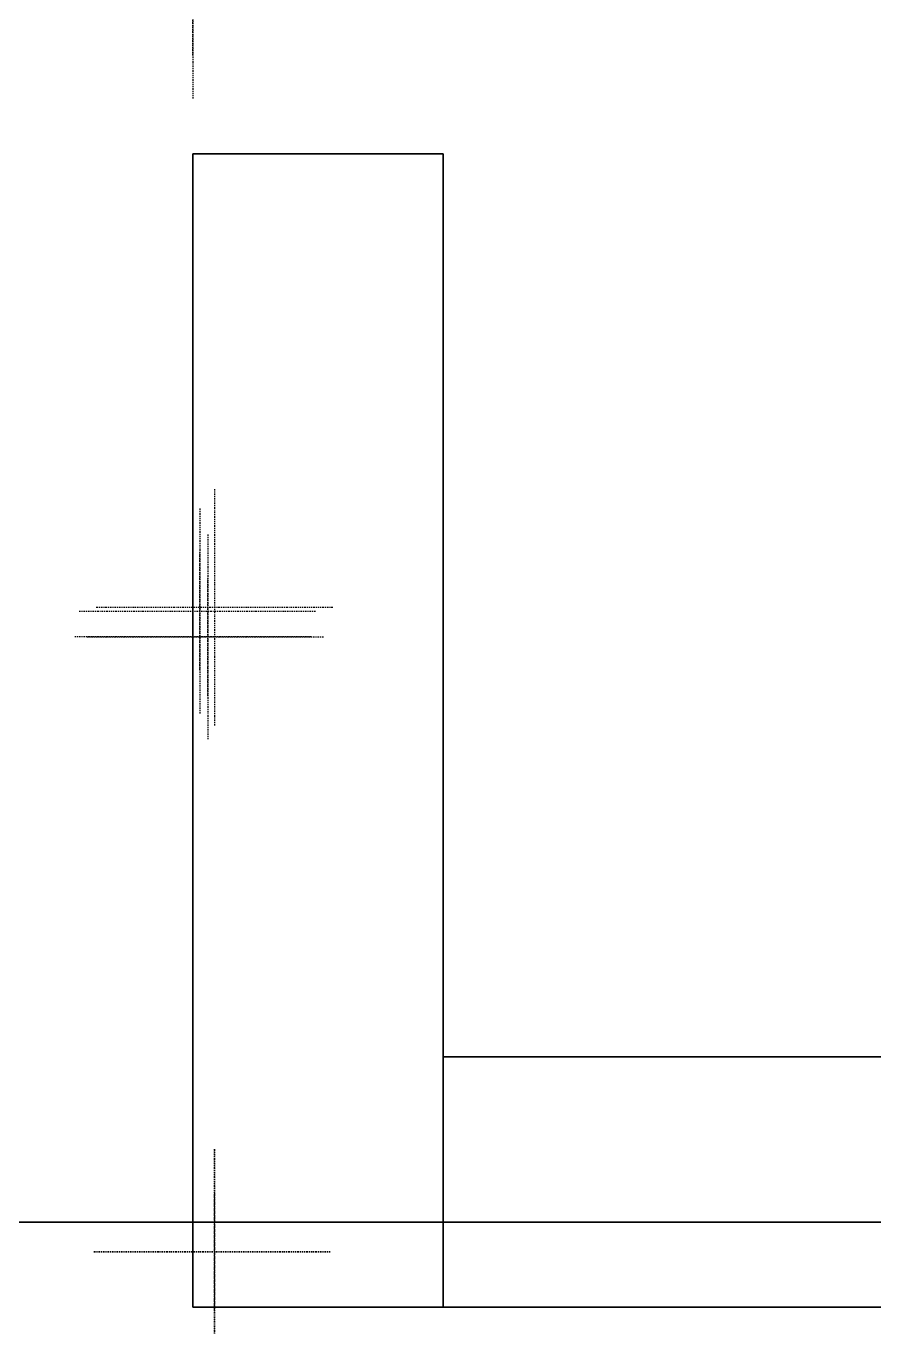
# Model space of a CAD drawing. Header units: millimetres. Extents: x 243124 to 273071, y 145208 to 177017.
# Drawn here: x 272884.7 to 272970.7, y 149528.4 to 149660.4 of the extents above; entities that cross this region are included whole.
import ezdxf

# ---------------------------------------------------------------- set-up
doc = ezdxf.new("R2010")
doc.units = ezdxf.units.MM
doc.linetypes.add('DASHDOT2', pattern=[12.7, 6.35, -3.175, 0, -3.175])
for name, color, linetype in [('I-INST-RED-BMS-HDT @ 1', 1, 'Continuous'), ('I-INST-YELLOW-DCS-HDT', 2, 'Continuous'), ('I-INST-YELLOW-DCS-HDT @ 1', 2, 'Continuous')]:
    doc.layers.add(name, color=color, linetype=linetype)

# ---------------------------------------------------------------- blocks, each defined once
blk = doc.blocks.new('HY-ST115 ESLA-2izq')
at = {"color": 1, "linetype": 'DASHDOT2', "ltscale": 0.025, "extrusion": (-2.60398e-16, -6.66134e-16, -1)}
for p, q in [((0, -12), (0, 12)), ((12, 0), (-12, 0))]:
    blk.add_line(p, q, dxfattribs=at)
at = {"color": 1, "linetype": 'DASHDOT2', "ltscale": 0.025, "extrusion": (-1, -3.88578e-16, -7.67073e-17)}
blk.add_line((0, 0, 12), (0, 0, -12), dxfattribs=at)
blk = doc.blocks.new('HY-ST115 ESLA-ME1izq')
at = {"color": 1, "linetype": 'DASHDOT2', "ltscale": 0.025, "extrusion": (2.60398e-16, -2.22045e-16, -1)}
for p, q in [((0, -12, -1.5), (0, 12, -1.5)), ((130, -12), (130, 12)), ((-12, 0, -1.5), (12, 0, -1.5)), ((118, 0), (142, 0))]:
    blk.add_line(p, q, dxfattribs=at)
at = {"color": 1, "linetype": 'DASHDOT2', "ltscale": 0.025, "extrusion": (-1, -2.22045e-16, -7.67073e-17)}
for p, q in [((0, 0, 10.75), (0, 0, -13.25)), ((130, 0, 12.25), (130, 0, -11.75))]:
    blk.add_line(p, q, dxfattribs=at)
blk = doc.blocks.new('HY-ST115 BART_150x4x90-3D')
at = {"color": 0, "linetype": 'ByBlock', "lineweight": 0, "rotation": 59.99999999993758}
blk.add_blockref('HY-ST115 ESLA-ME1izq', (-330.04, -131.36, 155.2), dxfattribs=at)
at = {"color": 0, "linetype": 'ByBlock', "lineweight": 0, "extrusion": (3.35996e-16, 2.74766e-16, -1), "rotation": 270}
blk.add_blockref('HY-ST115 ESLA-2izq', (330.04, -131.36, -155.2), dxfattribs=at)
blk = doc.blocks.new('HY-ST115 ESLA-2der')
at = {"color": 1, "linetype": 'DASHDOT2', "ltscale": 0.025}
for p, q in [((0, -12), (0, 12)), ((-12, 0), (12, 0))]:
    blk.add_line(p, q, dxfattribs=at)
at = {"color": 1, "linetype": 'DASHDOT2', "ltscale": 0.025, "extrusion": (1, -1.35452e-16, 6.12303e-17)}
blk.add_line((0, 0, 12), (0, 0, -12), dxfattribs=at)
blk = doc.blocks.new('HY-ST115 BART_150x4x90i-3D')
at = {"lineweight": 0}
for name, p, rotation in [('HY-ST115 ESLA-ME1izq', (-111.38, -264.88, 156.7), 60.00040000028528), ('HY-ST115 ESLA-2der', (-46, -152.08, 155.2), 90), ('HY-ST115 ESLA-ME1izq', (-223.96, -329.88, 155.2), 30.00000000006242)]:
    blk.add_blockref(name, p, dxfattribs=dict(at, rotation=rotation))
blk = doc.blocks.new('*U25')
at = {"lineweight": 35}
mesh = blk.add_polyface(dxfattribs=at)
corners = [(-274.61, 186.8, 25.4), (-25.41, 186.8, 25.4), (-25.41, 212.2, 25.4), (-274.61, 212.2, 25.4)]
mesh.append_faces([[corners[k] for k in face] for face in [(0, 1, 2, 3)]])
mesh = blk.add_polyface(dxfattribs=at)
corners = [(-274.61, 212.2), (-25.41, 212.2), (-25.41, 186.8), (-274.61, 186.8)]
mesh.append_faces([[corners[k] for k in face] for face in [(0, 1, 2, 3)]])
mesh = blk.add_polyface(dxfattribs=at)
corners = [(-274.61, 186.8), (-25.41, 186.8), (-25.41, 186.8, 25.4), (-274.61, 186.8, 25.4)]
mesh.append_faces([[corners[k] for k in face] for face in [(0, 1, 2, 3)]])
blk = doc.blocks.new('*U20')
at = {"lineweight": 35}
mesh = blk.add_polyface(dxfattribs=at)
corners = [(-150, 5599), (-150, 5200), (-150, 5200, 117), (-150, 5599, 117)]
mesh.append_faces([[corners[k] for k in face] for face in [(0, 1, 2, 3)]])
mesh = blk.add_polyface(dxfattribs=at)
corners = [(-150, 5599, 117), (-150, 5200, 117), (-124.61, 5200, 117), (-124.61, 5599, 117)]
mesh.append_faces([[corners[k] for k in face] for face in [(0, 1, 2, 3)]])
mesh = blk.add_polyface(dxfattribs=at)
corners = [(-124.61, 5599), (-124.61, 5200), (-150, 5200), (-150, 5599)]
mesh.append_faces([[corners[k] for k in face] for face in [(0, 1, 2, 3)]])
mesh = blk.add_polyface(dxfattribs=at)
corners = [(-124.61, 5599, 117), (-124.61, 5200, 117), (-124.61, 5200), (-124.61, 5599)]
mesh.append_faces([[corners[k] for k in face] for face in [(0, 1, 2, 3)]])
mesh = blk.add_polyface(dxfattribs=at)
corners = [(-124.61, 5386.8, 25.4), (-25.41, 5386.8, 25.4), (-25.41, 5412.2, 25.4), (-124.61, 5412.2, 25.4)]
mesh.append_faces([[corners[k] for k in face] for face in [(0, 1, 2, 3)]])
mesh = blk.add_polyface(dxfattribs=at)
corners = [(-124.61, 5412.2, 25.4), (-25.41, 5412.2, 25.4), (-25.41, 5412.2), (-124.61, 5412.2)]
mesh.append_faces([[corners[k] for k in face] for face in [(0, 1, 2, 3)]])
mesh = blk.add_polyface(dxfattribs=at)
corners = [(-124.61, 5412.2), (-25.41, 5412.2), (-25.41, 5386.8), (-124.61, 5386.8)]
mesh.append_faces([[corners[k] for k in face] for face in [(0, 1, 2, 3)]])
mesh = blk.add_polyface(dxfattribs=at)
corners = [(-124.61, 5386.8), (-25.41, 5386.8), (-25.41, 5386.8, 25.4), (-124.61, 5386.8, 25.4)]
mesh.append_faces([[corners[k] for k in face] for face in [(0, 1, 2, 3)]])
mesh = blk.add_polyface(dxfattribs=at)
corners = [(-150, 5199), (-150, 4800), (-150, 4800, 117), (-150, 5199, 117)]
mesh.append_faces([[corners[k] for k in face] for face in [(0, 1, 2, 3)]])
mesh = blk.add_polyface(dxfattribs=at)
corners = [(-150, 5199, 117), (-150, 4800, 117), (-124.61, 4800, 117), (-124.61, 5199, 117)]
mesh.append_faces([[corners[k] for k in face] for face in [(0, 1, 2, 3)]])
mesh = blk.add_polyface(dxfattribs=at)
corners = [(-124.61, 5199), (-124.61, 4800), (-150, 4800), (-150, 5199)]
mesh.append_faces([[corners[k] for k in face] for face in [(0, 1, 2, 3)]])
mesh = blk.add_polyface(dxfattribs=at)
corners = [(-124.61, 5199, 117), (-124.61, 4800, 117), (-124.61, 4800), (-124.61, 5199)]
mesh.append_faces([[corners[k] for k in face] for face in [(0, 1, 2, 3)]])
mesh = blk.add_polyface(dxfattribs=at)
corners = [(-124.61, 4986.8, 25.4), (-25.41, 4986.8, 25.4), (-25.41, 5012.2, 25.4), (-124.61, 5012.2, 25.4)]
mesh.append_faces([[corners[k] for k in face] for face in [(0, 1, 2, 3)]])
mesh = blk.add_polyface(dxfattribs=at)
corners = [(-124.61, 5012.2, 25.4), (-25.41, 5012.2, 25.4), (-25.41, 5012.2), (-124.61, 5012.2)]
mesh.append_faces([[corners[k] for k in face] for face in [(0, 1, 2, 3)]])
mesh = blk.add_polyface(dxfattribs=at)
corners = [(-124.61, 5012.2), (-25.41, 5012.2), (-25.41, 4986.8), (-124.61, 4986.8)]
mesh.append_faces([[corners[k] for k in face] for face in [(0, 1, 2, 3)]])
mesh = blk.add_polyface(dxfattribs=at)
corners = [(-124.61, 4986.8), (-25.41, 4986.8), (-25.41, 4986.8, 25.4), (-124.61, 4986.8, 25.4)]
mesh.append_faces([[corners[k] for k in face] for face in [(0, 1, 2, 3)]])
mesh = blk.add_polyface(dxfattribs=at)
corners = [(-150, 4799), (-150, 4400), (-150, 4400, 117), (-150, 4799, 117)]
mesh.append_faces([[corners[k] for k in face] for face in [(0, 1, 2, 3)]])
mesh = blk.add_polyface(dxfattribs=at)
corners = [(-150, 4799, 117), (-150, 4400, 117), (-124.61, 4400, 117), (-124.61, 4799, 117)]
mesh.append_faces([[corners[k] for k in face] for face in [(0, 1, 2, 3)]])
mesh = blk.add_polyface(dxfattribs=at)
corners = [(-124.61, 4799), (-124.61, 4400), (-150, 4400), (-150, 4799)]
mesh.append_faces([[corners[k] for k in face] for face in [(0, 1, 2, 3)]])
mesh = blk.add_polyface(dxfattribs=at)
corners = [(-124.61, 4799, 117), (-124.61, 4400, 117), (-124.61, 4400), (-124.61, 4799)]
mesh.append_faces([[corners[k] for k in face] for face in [(0, 1, 2, 3)]])
mesh = blk.add_polyface(dxfattribs=at)
corners = [(-124.61, 4586.8, 25.4), (-25.41, 4586.8, 25.4), (-25.41, 4612.2, 25.4), (-124.61, 4612.2, 25.4)]
mesh.append_faces([[corners[k] for k in face] for face in [(0, 1, 2, 3)]])
mesh = blk.add_polyface(dxfattribs=at)
corners = [(-124.61, 4612.2, 25.4), (-25.41, 4612.2, 25.4), (-25.41, 4612.2), (-124.61, 4612.2)]
mesh.append_faces([[corners[k] for k in face] for face in [(0, 1, 2, 3)]])
mesh = blk.add_polyface(dxfattribs=at)
corners = [(-124.61, 4612.2), (-25.41, 4612.2), (-25.41, 4586.8), (-124.61, 4586.8)]
mesh.append_faces([[corners[k] for k in face] for face in [(0, 1, 2, 3)]])
mesh = blk.add_polyface(dxfattribs=at)
corners = [(-124.61, 4586.8), (-25.41, 4586.8), (-25.41, 4586.8, 25.4), (-124.61, 4586.8, 25.4)]
mesh.append_faces([[corners[k] for k in face] for face in [(0, 1, 2, 3)]])
mesh = blk.add_polyface(dxfattribs=at)
corners = [(-150, 4399), (-150, 4000), (-150, 4000, 117), (-150, 4399, 117)]
mesh.append_faces([[corners[k] for k in face] for face in [(0, 1, 2, 3)]])
mesh = blk.add_polyface(dxfattribs=at)
corners = [(-150, 4399, 117), (-150, 4000, 117), (-124.61, 4000, 117), (-124.61, 4399, 117)]
mesh.append_faces([[corners[k] for k in face] for face in [(0, 1, 2, 3)]])
mesh = blk.add_polyface(dxfattribs=at)
corners = [(-124.61, 4399), (-124.61, 4000), (-150, 4000), (-150, 4399)]
mesh.append_faces([[corners[k] for k in face] for face in [(0, 1, 2, 3)]])
mesh = blk.add_polyface(dxfattribs=at)
corners = [(-124.61, 4399, 117), (-124.61, 4000, 117), (-124.61, 4000), (-124.61, 4399)]
mesh.append_faces([[corners[k] for k in face] for face in [(0, 1, 2, 3)]])
mesh = blk.add_polyface(dxfattribs=at)
corners = [(-124.61, 4186.8, 25.4), (-25.41, 4186.8, 25.4), (-25.41, 4212.2, 25.4), (-124.61, 4212.2, 25.4)]
mesh.append_faces([[corners[k] for k in face] for face in [(0, 1, 2, 3)]])
mesh = blk.add_polyface(dxfattribs=at)
corners = [(-124.61, 4212.2, 25.4), (-25.41, 4212.2, 25.4), (-25.41, 4212.2), (-124.61, 4212.2)]
mesh.append_faces([[corners[k] for k in face] for face in [(0, 1, 2, 3)]])
mesh = blk.add_polyface(dxfattribs=at)
corners = [(-124.61, 4212.2), (-25.41, 4212.2), (-25.41, 4186.8), (-124.61, 4186.8)]
mesh.append_faces([[corners[k] for k in face] for face in [(0, 1, 2, 3)]])
mesh = blk.add_polyface(dxfattribs=at)
corners = [(-124.61, 4186.8), (-25.41, 4186.8), (-25.41, 4186.8, 25.4), (-124.61, 4186.8, 25.4)]
mesh.append_faces([[corners[k] for k in face] for face in [(0, 1, 2, 3)]])
mesh = blk.add_polyface(dxfattribs=at)
corners = [(-150, 3999), (-150, 3600), (-150, 3600, 117), (-150, 3999, 117)]
mesh.append_faces([[corners[k] for k in face] for face in [(0, 1, 2, 3)]])
mesh = blk.add_polyface(dxfattribs=at)
corners = [(-150, 3999, 117), (-150, 3600, 117), (-124.61, 3600, 117), (-124.61, 3999, 117)]
mesh.append_faces([[corners[k] for k in face] for face in [(0, 1, 2, 3)]])
mesh = blk.add_polyface(dxfattribs=at)
corners = [(-124.61, 3999), (-124.61, 3600), (-150, 3600), (-150, 3999)]
mesh.append_faces([[corners[k] for k in face] for face in [(0, 1, 2, 3)]])
mesh = blk.add_polyface(dxfattribs=at)
corners = [(-124.61, 3999, 117), (-124.61, 3600, 117), (-124.61, 3600), (-124.61, 3999)]
mesh.append_faces([[corners[k] for k in face] for face in [(0, 1, 2, 3)]])
mesh = blk.add_polyface(dxfattribs=at)
corners = [(-124.61, 3786.8, 25.4), (-25.41, 3786.8, 25.4), (-25.41, 3812.2, 25.4), (-124.61, 3812.2, 25.4)]
mesh.append_faces([[corners[k] for k in face] for face in [(0, 1, 2, 3)]])
mesh = blk.add_polyface(dxfattribs=at)
corners = [(-124.61, 3812.2, 25.4), (-25.41, 3812.2, 25.4), (-25.41, 3812.2), (-124.61, 3812.2)]
mesh.append_faces([[corners[k] for k in face] for face in [(0, 1, 2, 3)]])
mesh = blk.add_polyface(dxfattribs=at)
corners = [(-124.61, 3812.2), (-25.41, 3812.2), (-25.41, 3786.8), (-124.61, 3786.8)]
mesh.append_faces([[corners[k] for k in face] for face in [(0, 1, 2, 3)]])
mesh = blk.add_polyface(dxfattribs=at)
corners = [(-124.61, 3786.8), (-25.41, 3786.8), (-25.41, 3786.8, 25.4), (-124.61, 3786.8, 25.4)]
mesh.append_faces([[corners[k] for k in face] for face in [(0, 1, 2, 3)]])
mesh = blk.add_polyface(dxfattribs=at)
corners = [(-150, 3599), (-150, 3200), (-150, 3200, 117), (-150, 3599, 117)]
mesh.append_faces([[corners[k] for k in face] for face in [(0, 1, 2, 3)]])
mesh = blk.add_polyface(dxfattribs=at)
corners = [(-150, 3599, 117), (-150, 3200, 117), (-124.61, 3200, 117), (-124.61, 3599, 117)]
mesh.append_faces([[corners[k] for k in face] for face in [(0, 1, 2, 3)]])
mesh = blk.add_polyface(dxfattribs=at)
corners = [(-124.61, 3599), (-124.61, 3200), (-150, 3200), (-150, 3599)]
mesh.append_faces([[corners[k] for k in face] for face in [(0, 1, 2, 3)]])
mesh = blk.add_polyface(dxfattribs=at)
corners = [(-124.61, 3599, 117), (-124.61, 3200, 117), (-124.61, 3200), (-124.61, 3599)]
mesh.append_faces([[corners[k] for k in face] for face in [(0, 1, 2, 3)]])
mesh = blk.add_polyface(dxfattribs=at)
corners = [(-124.61, 3386.8, 25.4), (-25.41, 3386.8, 25.4), (-25.41, 3412.2, 25.4), (-124.61, 3412.2, 25.4)]
mesh.append_faces([[corners[k] for k in face] for face in [(0, 1, 2, 3)]])
mesh = blk.add_polyface(dxfattribs=at)
corners = [(-124.61, 3412.2, 25.4), (-25.41, 3412.2, 25.4), (-25.41, 3412.2), (-124.61, 3412.2)]
mesh.append_faces([[corners[k] for k in face] for face in [(0, 1, 2, 3)]])
mesh = blk.add_polyface(dxfattribs=at)
corners = [(-124.61, 3412.2), (-25.41, 3412.2), (-25.41, 3386.8), (-124.61, 3386.8)]
mesh.append_faces([[corners[k] for k in face] for face in [(0, 1, 2, 3)]])
mesh = blk.add_polyface(dxfattribs=at)
corners = [(-124.61, 3386.8), (-25.41, 3386.8), (-25.41, 3386.8, 25.4), (-124.61, 3386.8, 25.4)]
mesh.append_faces([[corners[k] for k in face] for face in [(0, 1, 2, 3)]])
mesh = blk.add_polyface(dxfattribs=at)
corners = [(-150, 3199), (-150, 2800), (-150, 2800, 117), (-150, 3199, 117)]
mesh.append_faces([[corners[k] for k in face] for face in [(0, 1, 2, 3)]])
mesh = blk.add_polyface(dxfattribs=at)
corners = [(-150, 3199, 117), (-150, 2800, 117), (-124.61, 2800, 117), (-124.61, 3199, 117)]
mesh.append_faces([[corners[k] for k in face] for face in [(0, 1, 2, 3)]])
mesh = blk.add_polyface(dxfattribs=at)
corners = [(-124.61, 3199), (-124.61, 2800), (-150, 2800), (-150, 3199)]
mesh.append_faces([[corners[k] for k in face] for face in [(0, 1, 2, 3)]])
mesh = blk.add_polyface(dxfattribs=at)
corners = [(-124.61, 3199, 117), (-124.61, 2800, 117), (-124.61, 2800), (-124.61, 3199)]
mesh.append_faces([[corners[k] for k in face] for face in [(0, 1, 2, 3)]])
mesh = blk.add_polyface(dxfattribs=at)
corners = [(-124.61, 2986.8, 25.4), (-25.41, 2986.8, 25.4), (-25.41, 3012.2, 25.4), (-124.61, 3012.2, 25.4)]
mesh.append_faces([[corners[k] for k in face] for face in [(0, 1, 2, 3)]])
mesh = blk.add_polyface(dxfattribs=at)
corners = [(-124.61, 3012.2, 25.4), (-25.41, 3012.2, 25.4), (-25.41, 3012.2), (-124.61, 3012.2)]
mesh.append_faces([[corners[k] for k in face] for face in [(0, 1, 2, 3)]])
mesh = blk.add_polyface(dxfattribs=at)
corners = [(-124.61, 3012.2), (-25.41, 3012.2), (-25.41, 2986.8), (-124.61, 2986.8)]
mesh.append_faces([[corners[k] for k in face] for face in [(0, 1, 2, 3)]])
mesh = blk.add_polyface(dxfattribs=at)
corners = [(-124.61, 2986.8), (-25.41, 2986.8), (-25.41, 2986.8, 25.4), (-124.61, 2986.8, 25.4)]
mesh.append_faces([[corners[k] for k in face] for face in [(0, 1, 2, 3)]])
mesh = blk.add_polyface(dxfattribs=at)
corners = [(-150, 2799), (-150, 2400), (-150, 2400, 117), (-150, 2799, 117)]
mesh.append_faces([[corners[k] for k in face] for face in [(0, 1, 2, 3)]])
mesh = blk.add_polyface(dxfattribs=at)
corners = [(-150, 2799, 117), (-150, 2400, 117), (-124.61, 2400, 117), (-124.61, 2799, 117)]
mesh.append_faces([[corners[k] for k in face] for face in [(0, 1, 2, 3)]])
mesh = blk.add_polyface(dxfattribs=at)
corners = [(-124.61, 2799), (-124.61, 2400), (-150, 2400), (-150, 2799)]
mesh.append_faces([[corners[k] for k in face] for face in [(0, 1, 2, 3)]])
mesh = blk.add_polyface(dxfattribs=at)
corners = [(-124.61, 2799, 117), (-124.61, 2400, 117), (-124.61, 2400), (-124.61, 2799)]
mesh.append_faces([[corners[k] for k in face] for face in [(0, 1, 2, 3)]])
mesh = blk.add_polyface(dxfattribs=at)
corners = [(-124.61, 2586.8, 25.4), (-25.41, 2586.8, 25.4), (-25.41, 2612.2, 25.4), (-124.61, 2612.2, 25.4)]
mesh.append_faces([[corners[k] for k in face] for face in [(0, 1, 2, 3)]])
mesh = blk.add_polyface(dxfattribs=at)
corners = [(-124.61, 2612.2, 25.4), (-25.41, 2612.2, 25.4), (-25.41, 2612.2), (-124.61, 2612.2)]
mesh.append_faces([[corners[k] for k in face] for face in [(0, 1, 2, 3)]])
mesh = blk.add_polyface(dxfattribs=at)
corners = [(-124.61, 2612.2), (-25.41, 2612.2), (-25.41, 2586.8), (-124.61, 2586.8)]
mesh.append_faces([[corners[k] for k in face] for face in [(0, 1, 2, 3)]])
mesh = blk.add_polyface(dxfattribs=at)
corners = [(-124.61, 2586.8), (-25.41, 2586.8), (-25.41, 2586.8, 25.4), (-124.61, 2586.8, 25.4)]
mesh.append_faces([[corners[k] for k in face] for face in [(0, 1, 2, 3)]])
mesh = blk.add_polyface(dxfattribs=at)
corners = [(-150, 2399), (-150, 2000), (-150, 2000, 117), (-150, 2399, 117)]
mesh.append_faces([[corners[k] for k in face] for face in [(0, 1, 2, 3)]])
mesh = blk.add_polyface(dxfattribs=at)
corners = [(-150, 2399, 117), (-150, 2000, 117), (-124.61, 2000, 117), (-124.61, 2399, 117)]
mesh.append_faces([[corners[k] for k in face] for face in [(0, 1, 2, 3)]])
mesh = blk.add_polyface(dxfattribs=at)
corners = [(-124.61, 2399), (-124.61, 2000), (-150, 2000), (-150, 2399)]
mesh.append_faces([[corners[k] for k in face] for face in [(0, 1, 2, 3)]])
mesh = blk.add_polyface(dxfattribs=at)
corners = [(-124.61, 2399, 117), (-124.61, 2000, 117), (-124.61, 2000), (-124.61, 2399)]
mesh.append_faces([[corners[k] for k in face] for face in [(0, 1, 2, 3)]])
mesh = blk.add_polyface(dxfattribs=at)
corners = [(-124.61, 2186.8, 25.4), (-25.41, 2186.8, 25.4), (-25.41, 2212.2, 25.4), (-124.61, 2212.2, 25.4)]
mesh.append_faces([[corners[k] for k in face] for face in [(0, 1, 2, 3)]])
mesh = blk.add_polyface(dxfattribs=at)
corners = [(-124.61, 2212.2, 25.4), (-25.41, 2212.2, 25.4), (-25.41, 2212.2), (-124.61, 2212.2)]
mesh.append_faces([[corners[k] for k in face] for face in [(0, 1, 2, 3)]])
mesh = blk.add_polyface(dxfattribs=at)
corners = [(-124.61, 2212.2), (-25.41, 2212.2), (-25.41, 2186.8), (-124.61, 2186.8)]
mesh.append_faces([[corners[k] for k in face] for face in [(0, 1, 2, 3)]])
mesh = blk.add_polyface(dxfattribs=at)
corners = [(-124.61, 2186.8), (-25.41, 2186.8), (-25.41, 2186.8, 25.4), (-124.61, 2186.8, 25.4)]
mesh.append_faces([[corners[k] for k in face] for face in [(0, 1, 2, 3)]])
mesh = blk.add_polyface(dxfattribs=at)
corners = [(-150, 1999), (-150, 1600), (-150, 1600, 117), (-150, 1999, 117)]
mesh.append_faces([[corners[k] for k in face] for face in [(0, 1, 2, 3)]])
mesh = blk.add_polyface(dxfattribs=at)
corners = [(-150, 1999, 117), (-150, 1600, 117), (-124.61, 1600, 117), (-124.61, 1999, 117)]
mesh.append_faces([[corners[k] for k in face] for face in [(0, 1, 2, 3)]])
mesh = blk.add_polyface(dxfattribs=at)
corners = [(-124.61, 1999), (-124.61, 1600), (-150, 1600), (-150, 1999)]
mesh.append_faces([[corners[k] for k in face] for face in [(0, 1, 2, 3)]])
mesh = blk.add_polyface(dxfattribs=at)
corners = [(-124.61, 1999, 117), (-124.61, 1600, 117), (-124.61, 1600), (-124.61, 1999)]
mesh.append_faces([[corners[k] for k in face] for face in [(0, 1, 2, 3)]])
mesh = blk.add_polyface(dxfattribs=at)
corners = [(-124.61, 1786.8, 25.4), (-25.41, 1786.8, 25.4), (-25.41, 1812.2, 25.4), (-124.61, 1812.2, 25.4)]
mesh.append_faces([[corners[k] for k in face] for face in [(0, 1, 2, 3)]])
mesh = blk.add_polyface(dxfattribs=at)
corners = [(-124.61, 1812.2, 25.4), (-25.41, 1812.2, 25.4), (-25.41, 1812.2), (-124.61, 1812.2)]
mesh.append_faces([[corners[k] for k in face] for face in [(0, 1, 2, 3)]])
mesh = blk.add_polyface(dxfattribs=at)
corners = [(-124.61, 1812.2), (-25.41, 1812.2), (-25.41, 1786.8), (-124.61, 1786.8)]
mesh.append_faces([[corners[k] for k in face] for face in [(0, 1, 2, 3)]])
mesh = blk.add_polyface(dxfattribs=at)
corners = [(-124.61, 1786.8), (-25.41, 1786.8), (-25.41, 1786.8, 25.4), (-124.61, 1786.8, 25.4)]
mesh.append_faces([[corners[k] for k in face] for face in [(0, 1, 2, 3)]])
mesh = blk.add_polyface(dxfattribs=at)
corners = [(-150, 1599), (-150, 1200), (-150, 1200, 117), (-150, 1599, 117)]
mesh.append_faces([[corners[k] for k in face] for face in [(0, 1, 2, 3)]])
mesh = blk.add_polyface(dxfattribs=at)
corners = [(-150, 1599, 117), (-150, 1200, 117), (-124.61, 1200, 117), (-124.61, 1599, 117)]
mesh.append_faces([[corners[k] for k in face] for face in [(0, 1, 2, 3)]])
mesh = blk.add_polyface(dxfattribs=at)
corners = [(-124.61, 1599), (-124.61, 1200), (-150, 1200), (-150, 1599)]
mesh.append_faces([[corners[k] for k in face] for face in [(0, 1, 2, 3)]])
mesh = blk.add_polyface(dxfattribs=at)
corners = [(-124.61, 1599, 117), (-124.61, 1200, 117), (-124.61, 1200), (-124.61, 1599)]
mesh.append_faces([[corners[k] for k in face] for face in [(0, 1, 2, 3)]])
mesh = blk.add_polyface(dxfattribs=at)
corners = [(-124.61, 1386.8, 25.4), (-25.41, 1386.8, 25.4), (-25.41, 1412.2, 25.4), (-124.61, 1412.2, 25.4)]
mesh.append_faces([[corners[k] for k in face] for face in [(0, 1, 2, 3)]])
mesh = blk.add_polyface(dxfattribs=at)
corners = [(-124.61, 1412.2, 25.4), (-25.41, 1412.2, 25.4), (-25.41, 1412.2), (-124.61, 1412.2)]
mesh.append_faces([[corners[k] for k in face] for face in [(0, 1, 2, 3)]])
mesh = blk.add_polyface(dxfattribs=at)
corners = [(-124.61, 1412.2), (-25.41, 1412.2), (-25.41, 1386.8), (-124.61, 1386.8)]
mesh.append_faces([[corners[k] for k in face] for face in [(0, 1, 2, 3)]])
mesh = blk.add_polyface(dxfattribs=at)
corners = [(-124.61, 1386.8), (-25.41, 1386.8), (-25.41, 1386.8, 25.4), (-124.61, 1386.8, 25.4)]
mesh.append_faces([[corners[k] for k in face] for face in [(0, 1, 2, 3)]])
mesh = blk.add_polyface(dxfattribs=at)
corners = [(-150, 1199), (-150, 800), (-150, 800, 117), (-150, 1199, 117)]
mesh.append_faces([[corners[k] for k in face] for face in [(0, 1, 2, 3)]])
mesh = blk.add_polyface(dxfattribs=at)
corners = [(-150, 1199, 117), (-150, 800, 117), (-124.61, 800, 117), (-124.61, 1199, 117)]
mesh.append_faces([[corners[k] for k in face] for face in [(0, 1, 2, 3)]])
mesh = blk.add_polyface(dxfattribs=at)
corners = [(-124.61, 1199), (-124.61, 800), (-150, 800), (-150, 1199)]
mesh.append_faces([[corners[k] for k in face] for face in [(0, 1, 2, 3)]])
mesh = blk.add_polyface(dxfattribs=at)
corners = [(-124.61, 1199, 117), (-124.61, 800, 117), (-124.61, 800), (-124.61, 1199)]
mesh.append_faces([[corners[k] for k in face] for face in [(0, 1, 2, 3)]])
mesh = blk.add_polyface(dxfattribs=at)
corners = [(-124.61, 986.8, 25.4), (-25.41, 986.8, 25.4), (-25.41, 1012.2, 25.4), (-124.61, 1012.2, 25.4)]
mesh.append_faces([[corners[k] for k in face] for face in [(0, 1, 2, 3)]])
mesh = blk.add_polyface(dxfattribs=at)
corners = [(-124.61, 1012.2, 25.4), (-25.41, 1012.2, 25.4), (-25.41, 1012.2), (-124.61, 1012.2)]
mesh.append_faces([[corners[k] for k in face] for face in [(0, 1, 2, 3)]])
mesh = blk.add_polyface(dxfattribs=at)
corners = [(-124.61, 1012.2), (-25.41, 1012.2), (-25.41, 986.8), (-124.61, 986.8)]
mesh.append_faces([[corners[k] for k in face] for face in [(0, 1, 2, 3)]])
mesh = blk.add_polyface(dxfattribs=at)
corners = [(-124.61, 986.8), (-25.41, 986.8), (-25.41, 986.8, 25.4), (-124.61, 986.8, 25.4)]
mesh.append_faces([[corners[k] for k in face] for face in [(0, 1, 2, 3)]])
mesh = blk.add_polyface(dxfattribs=at)
corners = [(-150, 799), (-150, 400), (-150, 400, 117), (-150, 799, 117)]
mesh.append_faces([[corners[k] for k in face] for face in [(0, 1, 2, 3)]])
mesh = blk.add_polyface(dxfattribs=at)
corners = [(-150, 799, 117), (-150, 400, 117), (-124.61, 400, 117), (-124.61, 799, 117)]
mesh.append_faces([[corners[k] for k in face] for face in [(0, 1, 2, 3)]])
mesh = blk.add_polyface(dxfattribs=at)
corners = [(-124.61, 799), (-124.61, 400), (-150, 400), (-150, 799)]
mesh.append_faces([[corners[k] for k in face] for face in [(0, 1, 2, 3)]])
mesh = blk.add_polyface(dxfattribs=at)
corners = [(-124.61, 799, 117), (-124.61, 400, 117), (-124.61, 400), (-124.61, 799)]
mesh.append_faces([[corners[k] for k in face] for face in [(0, 1, 2, 3)]])
mesh = blk.add_polyface(dxfattribs=at)
corners = [(-124.61, 586.8, 25.4), (-25.41, 586.8, 25.4), (-25.41, 612.2, 25.4), (-124.61, 612.2, 25.4)]
mesh.append_faces([[corners[k] for k in face] for face in [(0, 1, 2, 3)]])
mesh = blk.add_polyface(dxfattribs=at)
corners = [(-124.61, 612.2, 25.4), (-25.41, 612.2, 25.4), (-25.41, 612.2), (-124.61, 612.2)]
mesh.append_faces([[corners[k] for k in face] for face in [(0, 1, 2, 3)]])
mesh = blk.add_polyface(dxfattribs=at)
corners = [(-124.61, 612.2), (-25.41, 612.2), (-25.41, 586.8), (-124.61, 586.8)]
mesh.append_faces([[corners[k] for k in face] for face in [(0, 1, 2, 3)]])
mesh = blk.add_polyface(dxfattribs=at)
corners = [(-124.61, 586.8), (-25.41, 586.8), (-25.41, 586.8, 25.4), (-124.61, 586.8, 25.4)]
mesh.append_faces([[corners[k] for k in face] for face in [(0, 1, 2, 3)]])
mesh = blk.add_polyface(dxfattribs=at)
corners = [(-150, 399), (-150, 0), (-150, 0, 117), (-150, 399, 117)]
mesh.append_faces([[corners[k] for k in face] for face in [(0, 1, 2, 3)]])
mesh = blk.add_polyface(dxfattribs=at)
corners = [(-150, 399, 117), (-150, 0, 117), (-124.61, 0, 117), (-124.61, 399, 117)]
mesh.append_faces([[corners[k] for k in face] for face in [(0, 1, 2, 3)]])
mesh = blk.add_polyface(dxfattribs=at)
corners = [(-124.61, 399), (-124.61, 0), (-150, 0), (-150, 399)]
mesh.append_faces([[corners[k] for k in face] for face in [(0, 1, 2, 3)]])
mesh = blk.add_polyface(dxfattribs=at)
corners = [(-124.61, 399, 117), (-124.61, 0, 117), (-124.61, 0), (-124.61, 399)]
mesh.append_faces([[corners[k] for k in face] for face in [(0, 1, 2, 3)]])
mesh = blk.add_polyface(dxfattribs=at)
corners = [(-124.61, 186.8, 25.4), (-25.41, 186.8, 25.4), (-25.41, 212.2, 25.4), (-124.61, 212.2, 25.4)]
mesh.append_faces([[corners[k] for k in face] for face in [(0, 1, 2, 3)]])
mesh = blk.add_polyface(dxfattribs=at)
corners = [(-124.61, 212.2, 25.4), (-25.41, 212.2, 25.4), (-25.41, 212.2), (-124.61, 212.2)]
mesh.append_faces([[corners[k] for k in face] for face in [(0, 1, 2, 3)]])
mesh = blk.add_polyface(dxfattribs=at)
corners = [(-124.61, 212.2), (-25.41, 212.2), (-25.41, 186.8), (-124.61, 186.8)]
mesh.append_faces([[corners[k] for k in face] for face in [(0, 1, 2, 3)]])
mesh = blk.add_polyface(dxfattribs=at)
corners = [(-124.61, 186.8), (-25.41, 186.8), (-25.41, 186.8, 25.4), (-124.61, 186.8, 25.4)]
mesh.append_faces([[corners[k] for k in face] for face in [(0, 1, 2, 3)]])
mesh = blk.add_polyface(dxfattribs=at)
corners = [(-150, 0), (-124.61, 0), (-124.61, 0, 117), (-150, 0, 117), (0, 0, 117), (-25.41, 0, 117), (-25.41, 0), (0, 0)]
mesh.append_faces([[corners[k] for k in face] for face in [(2, 3, 0, 1), (4, 5, 6, 7)]])

msp = doc.modelspace()

# ---------------------------------------------------------------- block references
at = {"layer": 'I-INST-RED-BMS-HDT @ 1', "ltscale": 3, "xscale": -1, "rotation": 180}
msp.add_blockref('*U25', (273049.42, 149725.82, 108946), dxfattribs=at)
at = {"layer": 'I-INST-YELLOW-DCS-HDT', "ltscale": 3, "extrusion": (-1, 9.18485e-16, -1.83697e-16), "xscale": -1}
for name, p in [('HY-ST115 BART_150x4x90-3D', (-149928.44, 108644, -273056.81)), ('HY-ST115 BART_150x4x90i-3D', (-149647.4, 102975.88, -273059))]:
    msp.add_blockref(name, p, dxfattribs=at)
at = {"layer": 'I-INST-YELLOW-DCS-HDT @ 1', "ltscale": 3, "extrusion": (1.28588e-15, 1, -1.83697e-16), "rotation": 180}
msp.add_blockref('*U20', (-273051.61, 108469.96, 149530.4), dxfattribs=at)

doc.saveas('drawing.dxf')
